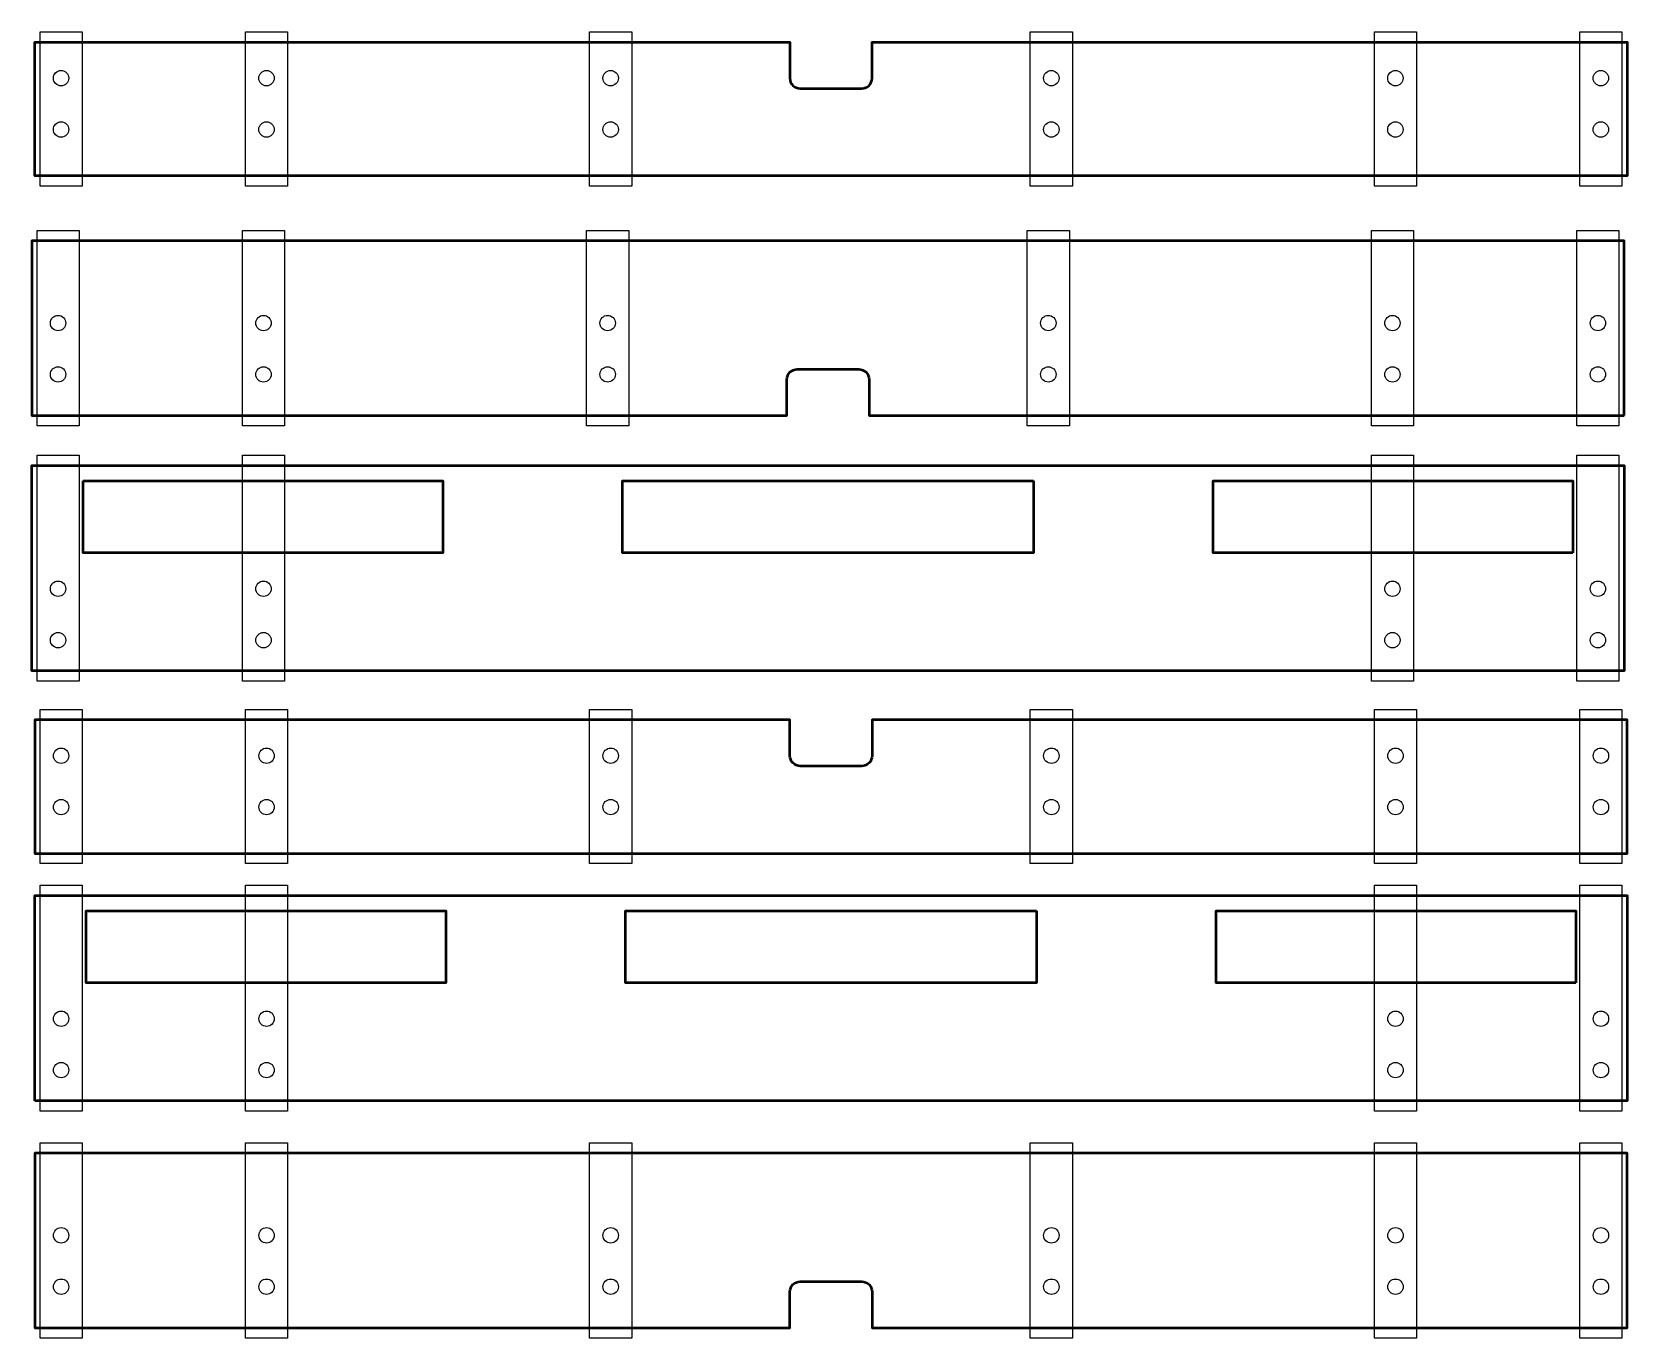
# Model space of a CAD drawing. Header units: millimetres. Extents: x 8 to 318, y 10 to 264.
import ezdxf

# ---------------------------------------------------------------- set-up
doc = ezdxf.new("R2010")
doc.units = ezdxf.units.MM
doc.layers.add('1Tcutting', color=20, linetype='Continuous')
doc.layers.add('Hole', color=130, linetype='Continuous')
doc.layers.add('Inline', color=90, linetype='Continuous', lineweight=50)
doc.layers.add('Outline', color=50, linetype='Continuous', lineweight=50)

msp = doc.modelspace()

# ---------------------------------------------------------------- linework, layer by layer
at = {"layer": '1Tcutting'}
for points in [[(9.39, 234.03), (9.39, 264.03), (17.59, 264.03), (17.59, 234.03)], [(49.39, 234.03), (49.39, 264.03), (57.59, 264.03), (57.59, 234.03)], [(116.39, 234.03), (116.39, 264.03), (124.59, 264.03), (124.59, 234.03)], [(202.19, 234.03), (202.19, 264.03), (210.39, 264.03), (210.39, 234.03)], [(269.19, 234.03), (269.19, 264.03), (277.39, 264.03), (277.39, 234.03)], [(309.19, 234.03), (309.19, 264.03), (317.39, 264.03), (317.39, 234.03)], [(8.81, 187.36), (8.81, 225.36), (17.01, 225.36), (17.01, 187.36)], [(48.81, 187.36), (48.81, 225.36), (57.01, 225.36), (57.01, 187.36)], [(115.81, 187.36), (115.81, 225.36), (124.01, 225.36), (124.01, 187.36)], [(201.61, 187.36), (201.61, 225.36), (209.81, 225.36), (209.81, 187.36)], [(268.61, 187.36), (268.61, 225.36), (276.81, 225.36), (276.81, 187.36)], [(308.61, 187.36), (308.61, 225.36), (316.81, 225.36), (316.81, 187.36)], [(8.81, 137.65), (8.81, 181.65), (17.01, 181.65), (17.01, 137.65)], [(57.01, 162.65), (57.01, 137.65), (48.81, 137.65), (48.81, 162.65), (48.81, 181.65), (57.01, 181.65)], [(268.61, 176.65), (268.61, 181.65), (276.81, 181.65), (276.81, 176.65), (276.81, 137.65), (268.61, 137.65)], [(308.61, 137.65), (308.61, 181.65), (316.81, 181.65), (316.81, 137.65)], [(9.4, 102.15), (9.4, 132.15), (17.6, 132.15), (17.6, 102.15)], [(49.4, 102.15), (49.4, 132.15), (57.6, 132.15), (57.6, 102.15)], [(116.4, 102.15), (116.4, 132.15), (124.6, 132.15), (124.6, 102.15)], [(202.2, 102.15), (202.2, 132.15), (210.4, 132.15), (210.4, 102.15)], [(269.2, 102.15), (269.2, 132.15), (277.4, 132.15), (277.4, 102.15)], [(309.2, 102.15), (309.2, 132.15), (317.4, 132.15), (317.4, 102.15)], [(9.4, 53.96), (9.4, 97.96), (17.6, 97.96), (17.6, 53.96)], [(57.6, 53.96), (49.4, 53.96), (49.4, 78.96), (49.4, 97.96), (57.6, 97.96), (57.6, 78.96)], [(269.2, 78.96), (269.2, 97.96), (277.4, 97.96), (277.4, 78.96), (277.4, 53.96), (269.2, 53.96)], [(309.2, 53.96), (309.2, 97.96), (317.4, 97.96), (317.4, 53.96)], [(9.4, 9.8), (9.4, 47.8), (17.6, 47.8), (17.6, 9.8)], [(49.4, 9.8), (49.4, 47.8), (57.6, 47.8), (57.6, 9.8)], [(116.4, 9.8), (116.4, 47.8), (124.6, 47.8), (124.6, 9.8)], [(202.2, 9.8), (202.2, 47.8), (210.4, 47.8), (210.4, 9.8)], [(269.2, 9.8), (269.2, 47.8), (277.4, 47.8), (277.4, 9.8)], [(309.2, 9.8), (309.2, 47.8), (317.4, 47.8), (317.4, 9.8)]]:
    msp.add_lwpolyline(points, close=True, dxfattribs=at)
at = {"layer": 'Hole'}
for centre in [(13.49, 255.03), (53.49, 255.03), (120.49, 255.03), (206.29, 255.03), (273.29, 255.03), (313.29, 255.03), (13.49, 245.03), (53.49, 245.03), (120.49, 245.03), (206.29, 245.03), (273.29, 245.03), (313.29, 245.03), (12.91, 207.36), (52.91, 207.36), (119.91, 207.36), (205.71, 207.36), (272.71, 207.36), (312.71, 207.36), (12.91, 197.36), (52.91, 197.36), (119.91, 197.36), (205.71, 197.36), (272.71, 197.36), (312.71, 197.36), (12.91, 155.65), (52.91, 155.65), (272.71, 155.65), (312.71, 155.65), (12.91, 145.65), (52.91, 145.65), (272.71, 145.65), (312.71, 145.65), (13.5, 123.15), (53.5, 123.15), (120.5, 123.15), (206.3, 123.15), (273.3, 123.15), (313.3, 123.15), (13.5, 113.15), (53.5, 113.15), (120.5, 113.15), (206.3, 113.15), (273.3, 113.15), (313.3, 113.15), (13.5, 71.96), (53.5, 71.96), (273.3, 71.96), (313.3, 71.96), (13.5, 61.96), (53.5, 61.96), (273.3, 61.96), (313.3, 61.96), (13.5, 29.8), (53.5, 29.8), (120.5, 29.8), (206.3, 29.8), (273.3, 29.8), (313.3, 29.8), (13.5, 19.8), (53.5, 19.8), (120.5, 19.8), (206.3, 19.8), (273.3, 19.8), (313.3, 19.8)]:
    msp.add_circle(centre, 1.5, dxfattribs=at)
at = {"layer": 'Inline'}
for points in [[(17.81, 176.65), (48.81, 176.65), (57.01, 176.65), (87.81, 176.65), (87.81, 162.65), (57.01, 162.65), (48.81, 162.65), (17.81, 162.65)], [(202.81, 176.65), (202.81, 162.65), (122.81, 162.65), (122.81, 176.65)], [(307.81, 162.65), (276.81, 162.65), (268.61, 162.65), (237.81, 162.65), (237.81, 176.65), (268.61, 176.65), (276.81, 176.65), (307.81, 176.65)], [(49.4, 92.96), (57.6, 92.96), (88.4, 92.96), (88.4, 78.96), (57.6, 78.96), (49.4, 78.96), (18.4, 78.96), (18.4, 92.96)], [(203.4, 92.96), (203.4, 78.96), (123.4, 78.96), (123.4, 92.96)], [(308.4, 78.96), (277.4, 78.96), (269.2, 78.96), (238.4, 78.96), (238.4, 92.96), (269.2, 92.96), (277.4, 92.96), (308.4, 92.96)]]:
    msp.add_lwpolyline(points, close=True, dxfattribs=at)
at = {"layer": 'Outline'}
for points in [[(171.39, 255.03), (171.39, 262.03), (202.19, 262.03), (210.39, 262.03), (269.19, 262.03), (277.39, 262.03), (309.19, 262.03), (317.39, 262.03), (318.39, 262.03), (318.39, 236.03), (317.39, 236.03), (309.19, 236.03), (277.39, 236.03), (269.19, 236.03), (210.39, 236.03), (202.19, 236.03), (124.59, 236.03), (116.39, 236.03), (57.59, 236.03), (49.39, 236.03), (17.59, 236.03), (9.39, 236.03), (8.39, 236.03), (8.39, 262.03), (9.39, 262.03), (17.59, 262.03), (49.39, 262.03), (57.59, 262.03), (116.39, 262.03), (124.59, 262.03), (155.39, 262.03), (155.39, 255.03, 0.414214), (157.39, 253.03), (169.39, 253.03, 0.414214)], [(317.81, 189.36), (317.81, 223.36), (7.81, 223.36), (7.81, 189.36), (8.81, 189.36), (17.01, 189.36), (48.81, 189.36), (57.01, 189.36), (115.81, 189.36), (124.01, 189.36), (154.81, 189.36), (154.81, 196.36, -0.414214), (156.81, 198.36), (168.81, 198.36, -0.414214), (170.81, 196.36), (170.81, 189.36), (201.61, 189.36), (209.81, 189.36), (268.61, 189.36), (276.81, 189.36), (308.61, 189.36), (316.81, 189.36)], [(210.4, 130.15), (202.2, 130.15), (171.4, 130.15), (171.4, 123.15, -0.414214), (169.4, 121.15), (157.4, 121.15, -0.414214), (155.4, 123.15), (155.4, 130.15), (124.6, 130.15), (116.4, 130.15), (57.6, 130.15), (49.4, 130.15), (17.6, 130.15), (9.4, 130.15), (8.4, 130.15), (8.4, 104.15), (9.4, 104.15), (17.6, 104.15), (49.4, 104.15), (57.6, 104.15), (116.4, 104.15), (124.6, 104.15), (202.2, 104.15), (210.4, 104.15), (269.2, 104.15), (277.4, 104.15), (309.2, 104.15), (317.4, 104.15), (318.4, 104.15), (318.4, 130.15), (317.4, 130.15), (309.2, 130.15), (277.4, 130.15), (269.2, 130.15)], [(317.4, 11.8), (318.4, 11.8), (318.4, 45.8), (317.4, 45.8), (309.2, 45.8), (277.4, 45.8), (269.2, 45.8), (210.4, 45.8), (202.2, 45.8), (124.6, 45.8), (116.4, 45.8), (57.6, 45.8), (49.4, 45.8), (17.6, 45.8), (9.4, 45.8), (8.4, 45.8), (8.4, 11.8), (9.4, 11.8), (17.6, 11.8), (49.4, 11.8), (57.6, 11.8), (116.4, 11.8), (124.6, 11.8), (155.4, 11.8), (155.4, 18.8, -0.414214), (157.4, 20.8), (169.4, 20.8, -0.414214), (171.4, 18.8), (171.4, 11.8), (202.2, 11.8), (210.4, 11.8), (269.2, 11.8), (277.4, 11.8), (309.2, 11.8)]]:
    msp.add_lwpolyline(points, format="xyb", close=True, dxfattribs=at)
for points in [[(268.61, 179.65), (276.81, 179.65), (308.61, 179.65), (316.81, 179.65), (317.81, 179.65), (317.81, 139.65), (316.81, 139.65), (308.61, 139.65), (276.81, 139.65), (268.61, 139.65), (57.01, 139.65), (48.81, 139.65), (17.01, 139.65), (8.81, 139.65), (7.81, 139.65), (7.81, 179.65), (8.81, 179.65), (17.01, 179.65), (48.81, 179.65), (57.01, 179.65)], [(8.4, 55.96), (8.4, 95.96), (9.4, 95.96), (17.6, 95.96), (49.4, 95.96), (57.6, 95.96), (269.2, 95.96), (277.4, 95.96), (309.2, 95.96), (317.4, 95.96), (318.4, 95.96), (318.4, 55.96), (317.4, 55.96), (309.2, 55.96), (277.4, 55.96), (269.2, 55.96), (57.6, 55.96), (49.4, 55.96), (17.6, 55.96), (9.4, 55.96)]]:
    msp.add_lwpolyline(points, close=True, dxfattribs=at)

doc.saveas('drawing.dxf')
